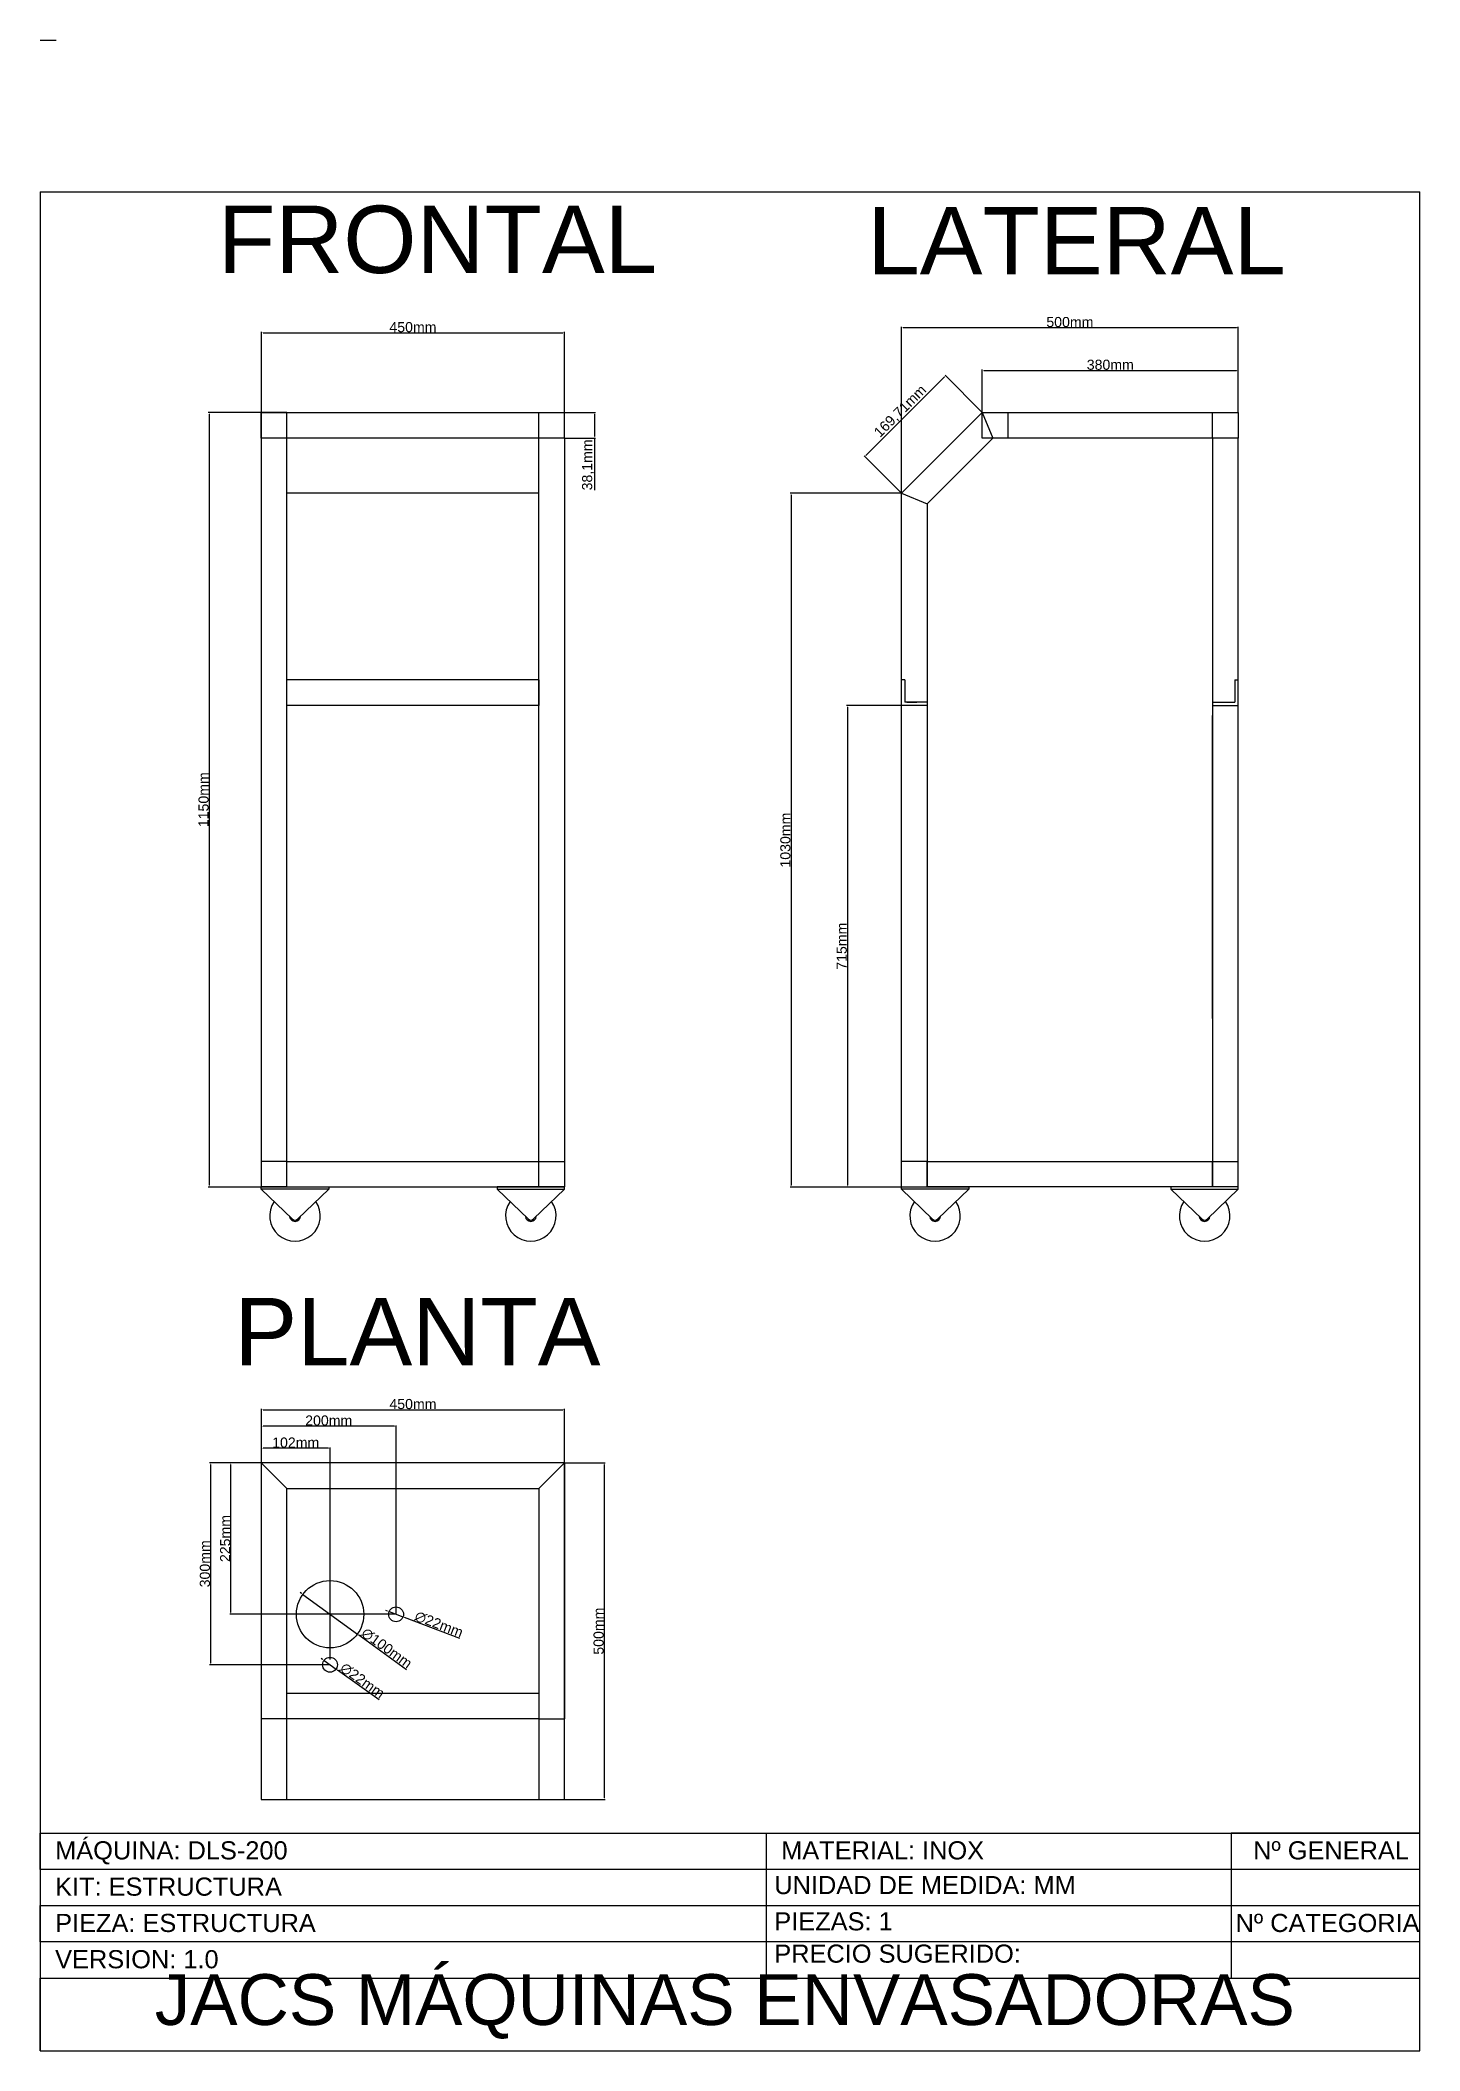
# Paper-space layout 'E6' of a CAD drawing. Header units: centimetres, sheet in millimetres. Extents: x 3 to 193, y 0 to 277.
# The model-space entities are those that its viewports show. They can reach past a viewport. Long polylines and large blocks are cut down to what shows.
import ezdxf

# ---------------------------------------------------------------- set-up
doc = ezdxf.new("R2010")
doc.units = ezdxf.units.CM
doc.header["$LTSCALE"] = 0.5
doc.linetypes.add('DASHED2', pattern=[9.525, 6.35, -3.175])
doc.styles.get("Standard").update_dxf_attribs({"font": 'arial.ttf'})
doc.dimstyles.new('ISO-25', dxfattribs={"dimtxt": 15, "dimasz": 2.5, "dimexe": 1.25, "dimexo": 0.625, "dimtad": 1, "dimtxsty": 'Standard', "dimcen": 2.5, "dimclrd": 1, "dimclre": 1, "dimadec": 0, "dimazin": 0, "dimtfac": 1, "dimtmove": 0, "dimatfit": 3, "dimfxl": 1, "dimarcsym": 0})

# ---------------------------------------------------------------- blocks, each defined once
blk = doc.blocks.new('*D152')
at = {"color": 1, "lineweight": -2, "transparency": 16777216}
for p, q in [((8899.1, 47884.9), (8821.1, 47884.9)), ((8822.3, 47882.4), (8822.3, 46737.4)), ((8899.1, 46734.9), (8821.1, 46734.9))]:
    blk.add_line(p, q, dxfattribs=at)
at = {"color": 1, "transparency": 16777216}
for points in [[(8821.9, 47882.4), (8822.8, 47882.4), (8822.3, 47884.9)], [(8821.9, 46737.4), (8822.8, 46737.4), (8822.3, 46734.9)]]:
    blk.add_solid(points, dxfattribs=at)
at = {"layer": 'Defpoints', "color": 0, "transparency": 16777216}
for p in [(8899.8, 47884.9), (8822.3, 46734.9), (8899.8, 46734.9)]:
    blk.add_point(p, dxfattribs=at)
at = {"color": 0, "transparency": 16777216, "insert": (8814.1, 47309.9), "char_height": 15, "attachment_point": 5, "rotation": 90}
blk.add_mtext('1150mm', dxfattribs=at)
blk = doc.blocks.new('*D153')
at = {"color": 1, "lineweight": -2, "transparency": 16777216}
for p, q in [((8899.8, 47885.5), (8899.8, 48004.3)), ((8902.3, 48003.1), (9347.3, 48003.1)), ((9349.8, 47885.5), (9349.8, 48004.3))]:
    blk.add_line(p, q, dxfattribs=at)
at = {"color": 1, "transparency": 16777216}
for points in [[(8902.3, 48003.5), (8902.3, 48002.7), (8899.8, 48003.1)], [(9347.3, 48003.5), (9347.3, 48002.7), (9349.8, 48003.1)]]:
    blk.add_solid(points, dxfattribs=at)
at = {"layer": 'Defpoints', "color": 0, "transparency": 16777216}
for p in [(9349.8, 48003.1), (8899.8, 47884.9), (9349.8, 47884.9)]:
    blk.add_point(p, dxfattribs=at)
at = {"color": 0, "transparency": 16777216, "insert": (9124.8, 48011.4), "char_height": 15, "attachment_point": 5}
blk.add_mtext('450mm', dxfattribs=at)
blk = doc.blocks.new('*D154')
at = {"color": 1, "lineweight": -2, "transparency": 16777216}
for p, q in [((9849.8, 47765.5), (9849.8, 48012)), ((9852.3, 48010.8), (10347.3, 48010.8)), ((10349.8, 47885.5), (10349.8, 48012))]:
    blk.add_line(p, q, dxfattribs=at)
at = {"color": 1, "transparency": 16777216}
for points in [[(9852.3, 48011.2), (9852.3, 48010.3), (9849.8, 48010.8)], [(10347.3, 48011.2), (10347.3, 48010.3), (10349.8, 48010.8)]]:
    blk.add_solid(points, dxfattribs=at)
at = {"layer": 'Defpoints', "color": 0, "transparency": 16777216}
for p in [(10349.8, 48010.8), (10349.8, 47884.9), (9849.8, 47764.9)]:
    blk.add_point(p, dxfattribs=at)
at = {"color": 0, "transparency": 16777216, "insert": (10099.8, 48019), "char_height": 15, "attachment_point": 5}
blk.add_mtext('500mm', dxfattribs=at)
blk = doc.blocks.new('*D155')
at = {"color": 1, "lineweight": -2, "transparency": 16777216}
for p, q in [((8899.8, 46326.2), (8899.8, 46405.6)), ((8902.3, 46404.3), (9347.3, 46404.3)), ((9349.8, 46326.2), (9349.8, 46405.6))]:
    blk.add_line(p, q, dxfattribs=at)
at = {"color": 1, "transparency": 16777216}
for points in [[(8902.3, 46404.7), (8902.3, 46403.9), (8899.8, 46404.3)], [(9347.3, 46404.7), (9347.3, 46403.9), (9349.8, 46404.3)]]:
    blk.add_solid(points, dxfattribs=at)
at = {"layer": 'Defpoints', "color": 0, "transparency": 16777216}
for p in [(9349.8, 46404.3), (8899.8, 46325.5), (9349.8, 46325.5)]:
    blk.add_point(p, dxfattribs=at)
at = {"color": 0, "transparency": 16777216, "insert": (9124.8, 46412.6), "char_height": 15, "attachment_point": 5}
blk.add_mtext('450mm', dxfattribs=at)
blk = doc.blocks.new('*D156')
at = {"color": 1, "lineweight": -2, "transparency": 16777216}
for p, q in [((9350.4, 46325.5), (9409.9, 46325.5)), ((9408.7, 46323), (9408.7, 45828)), ((9350.4, 45825.5), (9409.9, 45825.5))]:
    blk.add_line(p, q, dxfattribs=at)
at = {"color": 1, "transparency": 16777216}
for points in [[(9408.3, 46323), (9409.1, 46323), (9408.7, 46325.5)], [(9408.3, 45828), (9409.1, 45828), (9408.7, 45825.5)]]:
    blk.add_solid(points, dxfattribs=at)
at = {"layer": 'Defpoints', "color": 0, "transparency": 16777216}
for p in [(9349.8, 46325.5), (9349.8, 45825.5), (9408.7, 45825.5)]:
    blk.add_point(p, dxfattribs=at)
at = {"color": 0, "transparency": 16777216, "insert": (9400.4, 46075.5), "char_height": 15, "attachment_point": 5, "rotation": 90}
blk.add_mtext('500mm', dxfattribs=at)
blk = doc.blocks.new('*D157')
at = {"color": 1, "lineweight": -2, "transparency": 16777216}
for p, q in [((9350.4, 47884.9), (9395.6, 47884.9)), ((9394.4, 47882.4), (9394.4, 47849.3)), ((9350.4, 47846.8), (9395.6, 47846.8)), ((9394.4, 47846.8), (9394.4, 47769.6))]:
    blk.add_line(p, q, dxfattribs=at)
at = {"color": 1, "transparency": 16777216}
for points in [[(9394, 47882.4), (9394.8, 47882.4), (9394.4, 47884.9)], [(9394, 47849.3), (9394.8, 47849.3), (9394.4, 47846.8)]]:
    blk.add_solid(points, dxfattribs=at)
at = {"layer": 'Defpoints', "color": 0, "transparency": 16777216}
for p in [(9349.8, 47884.9), (9349.8, 47846.8), (9394.4, 47846.8)]:
    blk.add_point(p, dxfattribs=at)
at = {"color": 0, "transparency": 16777216, "insert": (9384.7, 47807), "char_height": 15, "attachment_point": 5, "rotation": 90}
blk.add_mtext('38,1mm', dxfattribs=at)
blk = doc.blocks.new('*D158')
at = {"color": 1, "lineweight": -2, "transparency": 16777216}
for p, q in [((9849.1, 47449.9), (9768.4, 47449.9)), ((9769.6, 47447.4), (9769.6, 46737.4)), ((9849.1, 46734.9), (9768.4, 46734.9))]:
    blk.add_line(p, q, dxfattribs=at)
at = {"color": 1, "transparency": 16777216}
for points in [[(9769.2, 47447.4), (9770, 47447.4), (9769.6, 47449.9)], [(9769.2, 46737.4), (9770, 46737.4), (9769.6, 46734.9)]]:
    blk.add_solid(points, dxfattribs=at)
at = {"layer": 'Defpoints', "color": 0, "transparency": 16777216}
for p in [(9849.8, 47449.9), (9769.6, 46734.9), (9849.8, 46734.9)]:
    blk.add_point(p, dxfattribs=at)
at = {"color": 0, "transparency": 16777216, "insert": (9761.3, 47092.4), "char_height": 15, "attachment_point": 5, "rotation": 90}
blk.add_mtext('715mm', dxfattribs=at)
blk = doc.blocks.new('*D200')
at = {"color": 1, "lineweight": -2, "transparency": 16777216}
for p, q in [((9849.1, 47764.9), (9684.6, 47764.9)), ((9685.9, 47762.4), (9685.9, 46737.4)), ((9849.1, 46734.9), (9684.6, 46734.9))]:
    blk.add_line(p, q, dxfattribs=at)
at = {"color": 1, "transparency": 16777216}
for points in [[(9685.5, 47762.4), (9686.3, 47762.4), (9685.9, 47764.9)], [(9685.5, 46737.4), (9686.3, 46737.4), (9685.9, 46734.9)]]:
    blk.add_solid(points, dxfattribs=at)
at = {"layer": 'Defpoints', "color": 0, "transparency": 16777216}
for p in [(9849.8, 47764.9), (9685.9, 46734.9), (9849.8, 46734.9)]:
    blk.add_point(p, dxfattribs=at)
at = {"color": 0, "transparency": 16777216, "insert": (9677.6, 47249.9), "char_height": 15, "attachment_point": 5, "rotation": 90}
blk.add_mtext('1030mm', dxfattribs=at)
blk = doc.blocks.new('*D201')
at = {"color": 1, "lineweight": -2, "transparency": 16777216}
for p, q in [((9969.8, 47885.5), (9969.8, 47948.6)), ((9972.3, 47947.3), (10347.3, 47947.3)), ((10349.8, 47885.5), (10349.8, 47948.6))]:
    blk.add_line(p, q, dxfattribs=at)
at = {"color": 1, "transparency": 16777216}
for points in [[(9972.3, 47947.7), (9972.3, 47946.9), (9969.8, 47947.3)], [(10347.3, 47947.7), (10347.3, 47946.9), (10349.8, 47947.3)]]:
    blk.add_solid(points, dxfattribs=at)
at = {"layer": 'Defpoints', "color": 0, "transparency": 16777216}
for p in [(10349.8, 47947.3), (9969.8, 47884.9), (10349.8, 47884.9)]:
    blk.add_point(p, dxfattribs=at)
at = {"color": 0, "transparency": 16777216, "insert": (10159.8, 47955.6), "char_height": 15, "attachment_point": 5}
blk.add_mtext('380mm', dxfattribs=at)
blk = doc.blocks.new('*D202')
at = {"color": 1, "lineweight": -2, "transparency": 16777216}
for p, q in [((9969.3, 47885.4), (9914.5, 47940.2)), ((9797.1, 47821.1), (9913.6, 47937.5)), ((9849.3, 47765.4), (9794.5, 47820.2))]:
    blk.add_line(p, q, dxfattribs=at)
at = {"color": 1, "transparency": 16777216}
for points in [[(9913.3, 47937.8), (9913.9, 47937.2), (9915.4, 47939.3)], [(9796.9, 47821.4), (9797.4, 47820.8), (9795.4, 47819.3)]]:
    blk.add_solid(points, dxfattribs=at)
at = {"layer": 'Defpoints', "color": 0, "transparency": 16777216}
for p in [(9915.4, 47939.3), (9969.8, 47884.9), (9849.8, 47764.9)]:
    blk.add_point(p, dxfattribs=at)
at = {"color": 0, "transparency": 16777216, "insert": (9848.6, 47886.1), "char_height": 15, "attachment_point": 5, "rotation": 45}
blk.add_mtext('169,71mm', dxfattribs=at)
blk = doc.blocks.new('*D299')
at = {"color": 1, "lineweight": -2, "transparency": 16777216}
for p, q in [((8899.1, 46325.5), (8853.2, 46325.5)), ((8854.5, 46103), (8854.5, 46323)), ((9099.1, 46100.5), (8853.2, 46100.5))]:
    blk.add_line(p, q, dxfattribs=at)
at = {"color": 1, "transparency": 16777216}
for points in [[(8854.1, 46323), (8854.9, 46323), (8854.5, 46325.5)], [(8854.1, 46103), (8854.9, 46103), (8854.5, 46100.5)]]:
    blk.add_solid(points, dxfattribs=at)
at = {"layer": 'Defpoints', "color": 0, "transparency": 16777216}
for p in [(8854.5, 46325.5), (8899.8, 46325.5), (9099.8, 46100.5)]:
    blk.add_point(p, dxfattribs=at)
at = {"color": 0, "transparency": 16777216, "insert": (8846.2, 46213), "char_height": 15, "attachment_point": 5, "rotation": 90}
blk.add_mtext('225mm', dxfattribs=at)
blk = doc.blocks.new('*D301')
at = {"color": 1, "lineweight": -2, "transparency": 16777216}
for p, q in [((8899.8, 46326.2), (8899.8, 46348.4)), ((8999.3, 46347.1), (8902.3, 46347.1)), ((9001.8, 46033.2), (9001.8, 46348.4))]:
    blk.add_line(p, q, dxfattribs=at)
at = {"color": 1, "transparency": 16777216}
for points in [[(8902.3, 46347.5), (8902.3, 46346.7), (8899.8, 46347.1)], [(8999.3, 46347.5), (8999.3, 46346.7), (9001.8, 46347.1)]]:
    blk.add_solid(points, dxfattribs=at)
at = {"layer": 'Defpoints', "color": 0, "transparency": 16777216}
for p in [(8899.8, 46347.1), (8899.8, 46325.5), (9001.8, 46032.5)]:
    blk.add_point(p, dxfattribs=at)
at = {"color": 0, "transparency": 16777216, "insert": (8950.8, 46355.4), "char_height": 15, "attachment_point": 5}
blk.add_mtext('102mm', dxfattribs=at)
blk = doc.blocks.new('*D302')
at = {"color": 1, "lineweight": -2, "transparency": 16777216}
for p, q in [((8899.8, 46326.2), (8899.8, 46381)), ((9097.3, 46379.8), (8902.3, 46379.8)), ((9099.8, 46101.2), (9099.8, 46381))]:
    blk.add_line(p, q, dxfattribs=at)
at = {"color": 1, "transparency": 16777216}
for points in [[(8902.3, 46380.2), (8902.3, 46379.4), (8899.8, 46379.8)], [(9097.3, 46380.2), (9097.3, 46379.4), (9099.8, 46379.8)]]:
    blk.add_solid(points, dxfattribs=at)
at = {"layer": 'Defpoints', "color": 0, "transparency": 16777216}
for p in [(8899.8, 46379.8), (8899.8, 46325.5), (9099.8, 46100.5)]:
    blk.add_point(p, dxfattribs=at)
at = {"color": 0, "transparency": 16777216, "insert": (8999.8, 46388.1), "char_height": 15, "attachment_point": 5}
blk.add_mtext('200mm', dxfattribs=at)
blk = doc.blocks.new('*D303')
at = {"color": 1, "lineweight": -2, "transparency": 16777216}
for p, q in [((9087.2, 46105.4), (9084.8, 46106.2)), ((9089.5, 46104.5), (9110, 46096.6)), ((9194.6, 46064.4), (9112.4, 46095.7))]:
    blk.add_line(p, q, dxfattribs=at)
at = {"color": 1, "transparency": 16777216}
for points in [[(9087.3, 46105.7), (9087, 46105), (9089.5, 46104.5)], [(9112.5, 46096.1), (9112.2, 46095.4), (9110, 46096.6)]]:
    blk.add_solid(points, dxfattribs=at)
at = {"layer": 'Defpoints', "color": 0, "transparency": 16777216}
for p in [(9089.5, 46104.5), (9110, 46096.6)]:
    blk.add_point(p, dxfattribs=at)
at = {"color": 0, "transparency": 16777216, "insert": (9163.4, 46085.6), "char_height": 15, "attachment_point": 5, "rotation": 339.1512}
blk.add_mtext('∅22mm', dxfattribs=at)
blk = doc.blocks.new('*D304')
at = {"color": 1, "lineweight": -2, "transparency": 16777216}
for p, q in [((8959.3, 46131.3), (8957.2, 46132.8)), ((8961.3, 46129.9), (9042.3, 46071.2)), ((9115.3, 46018.3), (9044.3, 46069.7))]:
    blk.add_line(p, q, dxfattribs=at)
at = {"color": 1, "transparency": 16777216}
for points in [[(8959.5, 46131.7), (8959, 46131), (8961.3, 46129.9)], [(9044.5, 46070.1), (9044, 46069.4), (9042.3, 46071.2)]]:
    blk.add_solid(points, dxfattribs=at)
at = {"layer": 'Defpoints', "color": 0, "transparency": 16777216}
for p in [(8961.3, 46129.9), (9042.3, 46071.2)]:
    blk.add_point(p, dxfattribs=at)
at = {"color": 0, "transparency": 16777216, "insert": (9085.9, 46050.3), "char_height": 15, "attachment_point": 5, "rotation": 324.0795}
blk.add_mtext('∅100mm', dxfattribs=at)
blk = doc.blocks.new('*D305')
at = {"color": 1, "lineweight": -2, "transparency": 16777216}
for p, q in [((8899.1, 46325.5), (8823.1, 46325.5)), ((8824.4, 46323), (8824.4, 46028)), ((9001.1, 46025.5), (8823.1, 46025.5))]:
    blk.add_line(p, q, dxfattribs=at)
at = {"color": 1, "transparency": 16777216}
for points in [[(8824, 46323), (8824.8, 46323), (8824.4, 46325.5)], [(8824, 46028), (8824.8, 46028), (8824.4, 46025.5)]]:
    blk.add_solid(points, dxfattribs=at)
at = {"layer": 'Defpoints', "color": 0, "transparency": 16777216}
for p in [(8899.8, 46325.5), (8824.4, 46025.5), (9001.8, 46025.5)]:
    blk.add_point(p, dxfattribs=at)
at = {"color": 0, "transparency": 16777216, "insert": (8816.1, 46175.5), "char_height": 15, "attachment_point": 5, "rotation": 90}
blk.add_mtext('300mm', dxfattribs=at)
blk = doc.blocks.new('*D306')
at = {"color": 1, "lineweight": -2, "transparency": 16777216}
for p, q in [((8990.8, 46033.4), (8988.7, 46034.8)), ((8992.8, 46031.9), (9010.7, 46019.2)), ((9074.8, 45973.7), (9012.8, 46017.7))]:
    blk.add_line(p, q, dxfattribs=at)
at = {"color": 1, "transparency": 16777216}
for points in [[(8991, 46033.7), (8990.5, 46033), (8992.8, 46031.9)], [(9013, 46018.1), (9012.5, 46017.4), (9010.7, 46019.2)]]:
    blk.add_solid(points, dxfattribs=at)
at = {"layer": 'Defpoints', "color": 0, "transparency": 16777216}
for p in [(8992.8, 46031.9), (9010.7, 46019.2)]:
    blk.add_point(p, dxfattribs=at)
at = {"color": 0, "transparency": 16777216, "insert": (9049.8, 46002.1), "char_height": 15, "attachment_point": 5, "rotation": 324.6199}
blk.add_mtext('∅22mm', dxfattribs=at)

msp = doc.modelspace()

# ---------------------------------------------------------------- linework, layer by layer
for p, q in [((8937.868, 47884.919), (8899.768, 47884.919)), ((8899.768, 47884.919), (9349.768, 47884.919)), ((8899.768, 47846.819), (8899.768, 47884.919)), ((8899.768, 47884.919), (8899.768, 46734.919)), ((8937.868, 46734.919), (8937.868, 47884.919)), ((9311.668, 47884.919), (9349.768, 47884.919)), ((9349.768, 47846.819), (9349.768, 47884.919)), ((9849.768, 47764.919), (9969.768, 47884.919)), ((9969.768, 47884.919), (10349.768, 47884.919)), ((9969.768, 47884.919), (9985.55, 47846.819)), ((10349.768, 47884.919), (10349.768, 47846.819)), ((9349.768, 47846.819), (8899.768, 47846.819)), ((9311.668, 47846.819), (9271.668, 47846.819)), ((9311.668, 46734.919), (9311.668, 47846.819)), ((9349.768, 47846.819), (9349.768, 46734.919)), ((9887.868, 47749.138), (9985.55, 47846.819)), ((10349.768, 47846.819), (9985.55, 47846.819)), ((10349.768, 47846.819), (10311.668, 47846.819)), ((10311.668, 47846.819), (10311.668, 46734.919)), ((10349.768, 46734.919), (10349.768, 47846.819)), ((9311.668, 47764.919), (8937.868, 47764.919)), ((9849.768, 46734.919), (9849.768, 47764.919)), ((9849.768, 47764.919), (9887.868, 47749.138)), ((9887.868, 47749.138), (9887.868, 46734.919)), ((9311.668, 47488.019), (8937.868, 47488.019)), ((9311.668, 47488.019), (9311.668, 47449.919)), ((9854.768, 47488.019), (9849.768, 47488.019)), ((9854.768, 47488.019), (9854.768, 47454.919)), ((9854.768, 47480.319), (9854.768, 47454.919)), ((10344.768, 47488.019), (10344.768, 47454.919)), ((10344.768, 47488.019), (10349.768, 47488.019)), ((10344.768, 47480.319), (10344.768, 47454.919)), ((10349.768, 47458.319), (10349.768, 47480.319)), ((9311.668, 47449.919), (8937.868, 47449.919)), ((9887.868, 47449.919), (9849.768, 47449.919)), ((9887.868, 47454.919), (9854.768, 47454.919)), ((9857.868, 47454.919), (9872.868, 47454.919)), ((9887.868, 47454.919), (9887.868, 47449.919)), ((10311.668, 47454.919), (10344.768, 47454.919)), ((10311.668, 47449.919), (10349.768, 47449.919)), ((10311.668, 46984.919), (10311.668, 47434.919)), ((10349.768, 47434.919), (10349.768, 47456.919)), ((8937.868, 46773.019), (9311.668, 46773.019)), ((9887.868, 46773.019), (10311.668, 46773.019)), ((8899.768, 46734.919), (8999.768, 46734.919)), ((8899.768, 46731.919), (8899.768, 46734.919)), ((8999.768, 46731.919), (8899.768, 46731.919)), ((8899.768, 46731.919), (8945.597, 46687.606)), ((8937.868, 46734.919), (9311.668, 46734.919)), ((8999.768, 46731.919), (8953.939, 46687.606)), ((8999.768, 46734.919), (8999.768, 46731.919)), ((9349.768, 46734.919), (9249.768, 46734.919)), ((9249.768, 46734.919), (9249.768, 46731.919)), ((9249.768, 46731.919), (9349.768, 46731.919)), ((9249.768, 46731.919), (9295.597, 46687.606)), ((9349.768, 46731.919), (9303.939, 46687.606)), ((9349.768, 46731.919), (9349.768, 46734.919)), ((9849.768, 46734.919), (9949.768, 46734.919)), ((9849.768, 46731.919), (9849.768, 46734.919)), ((9949.768, 46731.919), (9849.768, 46731.919)), ((9849.768, 46731.919), (9895.597, 46687.606)), ((10311.668, 46734.919), (9887.868, 46734.919)), ((9949.768, 46731.919), (9903.939, 46687.606)), ((9949.768, 46734.919), (9949.768, 46731.919)), ((10349.768, 46734.919), (10249.768, 46734.919)), ((10249.768, 46734.919), (10249.768, 46731.919)), ((10249.768, 46731.919), (10349.768, 46731.919)), ((10249.768, 46731.919), (10295.597, 46687.606)), ((10349.768, 46731.919), (10303.939, 46687.606)), ((10349.768, 46731.919), (10349.768, 46734.919)), ((9349.768, 46325.547), (8899.768, 46325.547)), ((8899.768, 46325.547), (8899.768, 45825.547)), ((8899.768, 46325.547), (8899.768, 46287.447)), ((8899.768, 46325.547), (8937.868, 46287.447)), ((8899.768, 46325.547), (8899.768, 46100.547)), ((9311.668, 46287.447), (9349.768, 46325.547)), ((9349.768, 45825.547), (9349.768, 46325.547)), ((9349.768, 46325.547), (9349.768, 45945.547)), ((8937.868, 46287.447), (9311.668, 46287.447)), ((8937.868, 45825.547), (8937.868, 46287.447)), ((9311.668, 46287.447), (9311.668, 45825.547)), ((8937.868, 45945.547), (8937.868, 45983.647)), ((8937.868, 45983.647), (9311.668, 45983.647)), ((8937.868, 45945.547), (8899.768, 45945.547)), ((9311.668, 45945.547), (8937.868, 45945.547)), ((9311.668, 45945.547), (9349.768, 45945.547)), ((8899.768, 45825.547), (9349.768, 45825.547))]:
    msp.add_line(p, q)
at = {"linetype": 'DASHED2'}
for p, q in [((8937.868, 47846.819), (8937.868, 47884.919)), ((9311.668, 47846.819), (9311.668, 47884.919)), ((9969.768, 47884.919), (10007.868, 47884.919)), ((9969.768, 47846.819), (9969.768, 47884.919)), ((10007.868, 47884.919), (10007.868, 47846.819)), ((10311.668, 47846.819), (10311.668, 47884.919)), ((10007.868, 47846.819), (9969.768, 47846.819)), ((8937.868, 46773.019), (8899.768, 46773.019)), ((9311.668, 46773.019), (9349.768, 46773.019)), ((9887.868, 46773.019), (9849.768, 46773.019)), ((9887.868, 46734.919), (9887.868, 46773.019)), ((10311.668, 46734.919), (10311.668, 46773.019)), ((10311.668, 46773.019), (10349.768, 46773.019)), ((10311.668, 46773.019), (10311.668, 46734.919)), ((8937.868, 46734.919), (8899.768, 46734.919)), ((9311.668, 46734.919), (9349.768, 46734.919)), ((9311.668, 46734.919), (9349.768, 46734.919))]:
    msp.add_line(p, q, dxfattribs=at)
for centre, radius in [((9001.768, 46100.547), 50), ((9099.768, 46100.547), 11), ((9001.768, 46025.547), 11)]:
    msp.add_circle(centre, radius)
for centre, radius, start, end in [((8949.768, 46691.919), 37.5, 145.170341, 34.829659), ((8949.768, 46691.919), 8, 184.553823, 355.446177), ((8949.768, 46691.919), 6, 225.963445, 314.036555), ((9299.768, 46691.919), 37.5, 145.170341, 34.829659), ((9299.768, 46691.919), 8, 184.553823, 355.446177), ((9299.768, 46691.919), 6, 225.963445, 314.036555), ((9899.768, 46691.919), 37.5, 145.170341, 34.829659), ((9899.768, 46691.919), 8, 184.553823, 355.446177), ((9899.768, 46691.919), 6, 225.963445, 314.036555), ((10299.768, 46691.919), 37.5, 145.170341, 34.829659), ((10299.768, 46691.919), 8, 184.553823, 355.446177), ((10299.768, 46691.919), 6, 225.963445, 314.036555)]:
    msp.add_arc(centre, radius, start, end)

# ---------------------------------------------------------------- texts
at = {"char_height": 100, "attachment_point": 1}
for s, insert in [('FRONTAL', (8835.244, 48191.838)), ('LATERAL', (9799.24, 48189.752)), ('PLANTA', (8859.822, 46570.182))]:
    msp.add_mtext_dynamic_manual_height_columns(s, width=876.24188, gutter_width=12.5, heights=[0], dxfattribs=dict(at, insert=insert))

# ---------------------------------------------------------------- dimensions: what is measured, and where the dimension line sits
for base, p1, p2, picture, middle in [((9349.768, 48003.069), (8899.768, 47884.919), (9349.768, 47884.919), '*D153', (9124.768, 48011.353)), ((10349.768, 48010.756), (9849.768, 47764.919), (10349.768, 47884.919), '*D154', (10099.768, 48019.039)), ((10349.768, 47947.302), (9969.768, 47884.919), (10349.768, 47884.919), '*D201', (10159.768, 47955.59)), ((8899.768, 46379.796), (9099.768, 46100.547), (8899.768, 46325.547), '*D302', (8999.768, 46388.08)), ((8899.768, 46347.116), (9001.768, 46032.547), (8899.768, 46325.547), '*D301', (8950.768, 46355.4))]:
    dim = msp.add_linear_dim(base=base, p1=p1, p2=p2, dimstyle='ISO-25', override={"dimpost": 'mm'})
    dim.commit()
    dim.dimension.update_dxf_attribs({"geometry": picture, "text_midpoint": middle})
dim = msp.add_aligned_dim(p1=(9849.768, 47764.919), p2=(9969.768, 47884.919), distance=76.917, dimstyle='ISO-25', override={"dimpost": 'mm'})
dim.commit()
dim.dimension.update_dxf_attribs({"geometry": '*D202', "text_midpoint": (9848.563, 47886.124)})
for base, p1, p2, picture, middle in [((8822.346, 46734.919), (8899.768, 47884.919), (8899.768, 46734.919), '*D152', (8814.062, 47309.919)), ((9394.374, 47846.819), (9349.768, 47884.919), (9349.768, 47846.819), '*D157', (9384.735, 47806.961)), ((9685.886, 46734.919), (9849.768, 47764.919), (9849.768, 46734.919), '*D200', (9677.597, 47249.919)), ((9769.62, 46734.919), (9849.768, 47449.919), (9849.768, 46734.919), '*D158', (9761.336, 47092.419)), ((8824.387, 46025.547), (8899.768, 46325.547), (9001.768, 46025.547), '*D305', (8816.099, 46175.547)), ((8854.49, 46325.547), (9099.768, 46100.547), (8899.768, 46325.547), '*D299', (8846.206, 46213.047)), ((9408.676, 45825.547), (9349.768, 46325.547), (9349.768, 45825.547), '*D156', (9400.392, 46075.547))]:
    dim = msp.add_linear_dim(base=base, p1=p1, p2=p2, angle=90, dimstyle='ISO-25', override={"dimpost": 'mm'})
    dim.commit()
    dim.dimension.update_dxf_attribs({"geometry": picture, "text_midpoint": middle})
dim = msp.add_linear_dim(base=(9349.768, 46404.306), p1=(8899.768, 46325.547), p2=(9349.768, 46325.547), dimstyle='ISO-25', override={"dimpost": 'mm'})
dim.commit()
dim.dimension.update_dxf_attribs({"geometry": '*D155', "text_midpoint": (9124.768, 46404.306), "dimtype": 160})
for p1, p2, picture, middle in [((8961.276, 46129.88), (9042.26, 46071.214), '*D304', (9085.923, 46050.33)), ((8992.799, 46031.916), (9010.737, 46019.178), '*D306', (9049.844, 46002.081))]:
    dim = msp.add_diameter_dim_2p(p1=p1, p2=p2, dimstyle='ISO-25', override={"dimpost": 'mm'})
    dim.commit()
    dim.dimension.update_dxf_attribs({"geometry": picture, "text_midpoint": middle})
dim = msp.add_diameter_dim_2p(p1=(9089.488, 46104.462), p2=(9110.048, 46096.632), dimstyle='ISO-25', override={"dimpost": 'mm'})
dim.commit()
dim.dimension.update_dxf_attribs({"geometry": '*D303', "text_midpoint": (9160.259, 46077.51), "dimtype": 163})

psp = doc.layouts.new('E6')

# ---------------------------------------------------------------- linework, layer by layer
for p, q in [((3.11, 276.94), (5.31, 276.94)), ((3.11, 256.06), (3.11, -0.06)), ((3.11, 256.06), (193.11, 256.06)), ((193.11, -0.06), (193.11, 256.06)), ((3.11, 24.94), (3.11, 29.94)), ((3.11, 29.94), (193.11, 29.94)), ((3.11, 29.94), (103.11, 29.94)), ((103.11, 29.94), (103.11, 9.94)), ((193.11, 29.94), (167.11, 29.94)), ((167.11, 29.94), (167.11, 9.94)), ((193.11, 29.94), (168.11, 29.94)), ((193.11, 24.94), (3.11, 24.94)), ((193.11, 19.94), (193.11, 24.94)), ((3.11, 14.94), (3.11, 19.94)), ((3.11, 19.94), (193.11, 19.94)), ((193.11, 14.94), (3.11, 14.94)), ((193.11, 9.94), (193.11, 14.94)), ((3.11, -0.06), (3.11, 9.94)), ((3.11, 9.94), (193.11, 9.94)), ((3.11, -0.06), (193.11, -0.06))]:
    psp.add_line(p, q)

# ---------------------------------------------------------------- texts
at = {"attachment_point": 1}
for s, width, insert, char_height in [('MÁQUINA: DLS-200', 100, (5.16, 28.81), 2.5), ('MATERIAL: INOX', 100, (105.16, 28.81), 2.5), ('Nº GENERAL', 100, (170.16, 28.81), 2.5), ('KIT: ESTRUCTURA', 100, (5.16, 23.81), 2.5), ('UNIDAD DE MEDIDA: MM', 100, (104.21, 24.03), 2.5), ('PIEZA: ESTRUCTURA', 100, (5.16, 18.81), 2.5), ('PIEZAS: 1', 100, (104.21, 19.03), 2.5), ('Nº CATEGORIA', 100, (167.74, 18.81), 2.5), ('PRECIO SUGERIDO: ', 100, (104.21, 14.58), 2.5), ('VERSION: 1.0', 100, (5.16, 13.81), 2.5), ('    JACS MÁQUINAS ENVASADORAS', 186.3441, (8.01, 10.5), 7)]:
    psp.add_mtext_dynamic_manual_height_columns(s, width=width, gutter_width=12.5, heights=[0], dxfattribs=dict(at, insert=insert, char_height=char_height))

# ---------------------------------------------------------------- viewports
at = {"layer": '0', "view_target_point": (-247.019, -525.705)}
psp.add_viewport(center=(98.11, 143), size=(190, 226.121), view_center_point=(9842.415, 47519.793), view_height=2436.7309, dxfattribs=at)

doc.saveas('drawing.dxf')
